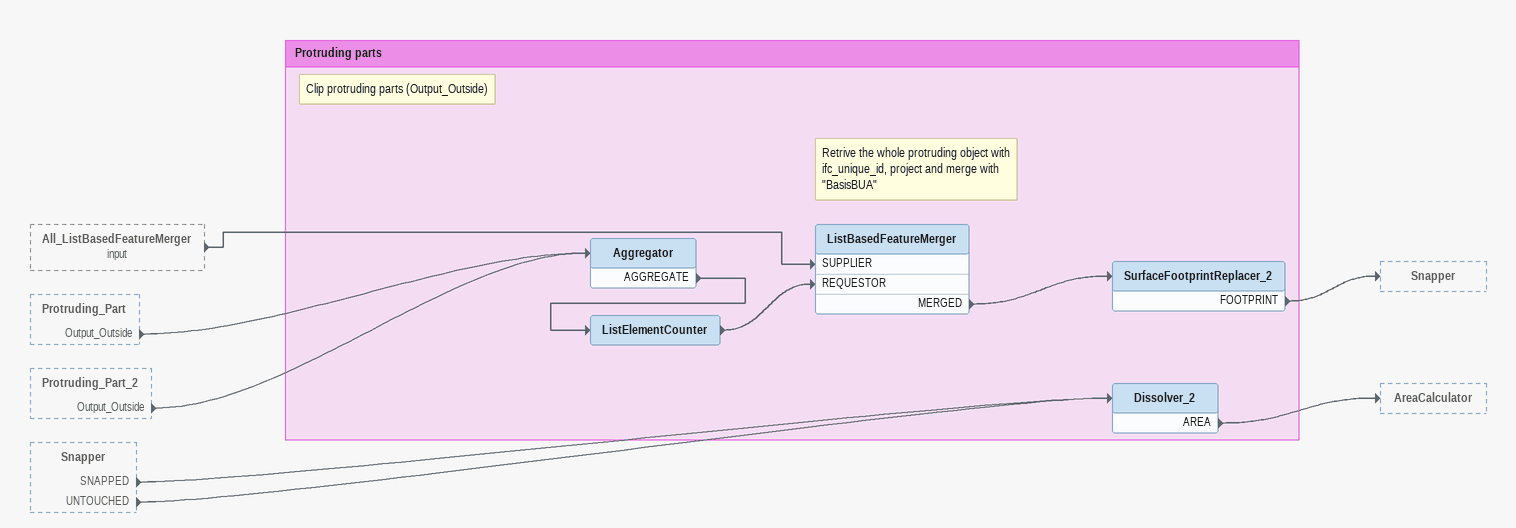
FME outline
All_ListBasedFeatureMerger (input) [outside]
    -> ListBasedFeatureMerger [SUPPLIER]
Protruding_Part [outside]
    Output_Outside -> Aggregator
Protruding_Part_2 [outside]
    Output_Outside -> Aggregator
Snapper [outside]
    SNAPPED -> Dissolver_2
    UNTOUCHED -> Dissolver_2

Bookmark: Protruding parts
Note: Clip protruding parts (Output_Outside)
Aggregator
    AGGREGATE -> ListElementCounter
ListElementCounter
    -> ListBasedFeatureMerger [REQUESTOR]
Note: Retrive the whole protruding object with ifc_unique_id, project and merge with "BasisBUA"
ListBasedFeatureMerger
    MERGED -> SurfaceFootprintReplacer_2
SurfaceFootprintReplacer_2
    FOOTPRINT -> Snapper
Dissolver_2
    AREA -> AreaCalculator
